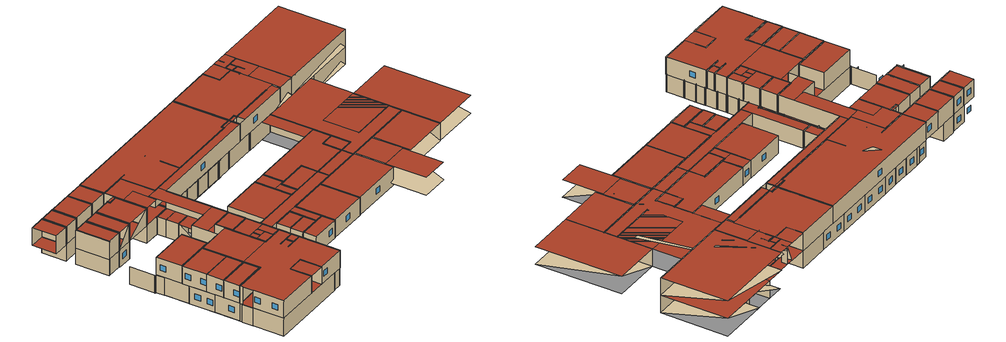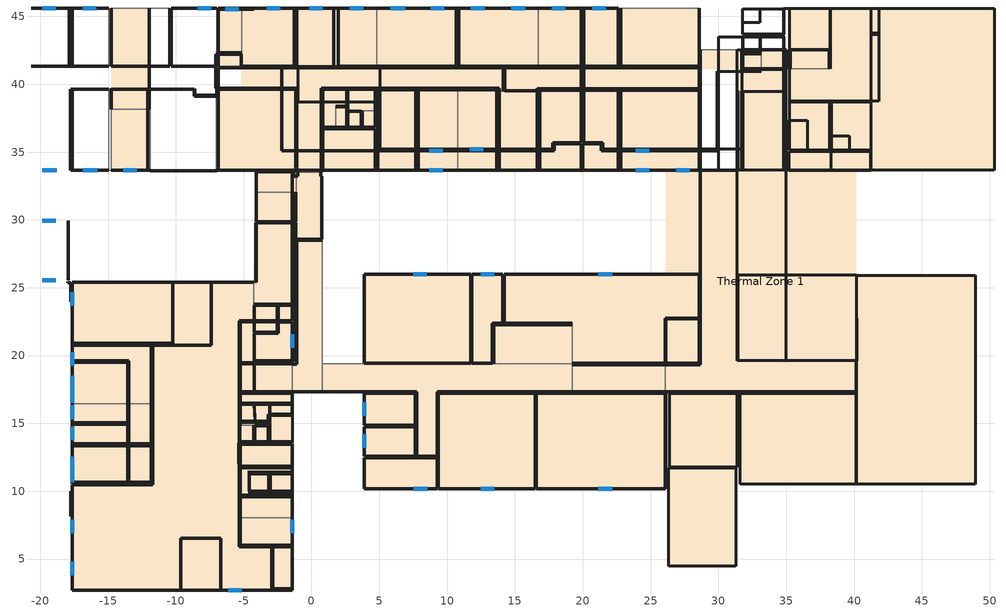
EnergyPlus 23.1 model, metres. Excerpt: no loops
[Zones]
Thermal Zone 1
 floor ground (ExtSlabCarpet 4in ClimateZone 1-8): -17.64,2.72 -17.64,12.02 -2.94,12.02 -2.94,2.72 z0; -17.64,10.56 -17.64,14.94 -13.56,14.94 -13.56,10.56 z0; -17.64,12.02 -17.64,25.4 -4.27,25.4 -4.32,12.02 z0; -17.64,15.04 -17.64,19.52 -13.56,19.52 -13.56,15.04 z0; -14.76,33.65 -14.76,38.18 -11.9,38.18 -11.9,33.65 z0; -14.76,38.18 -14.76,41.21 -11.95,41.21 -11.95,38.18 z0; -14.76,41.31 -14.76,45.6 -11.95,45.6 -11.95,41.31 z0; -7.07,41.21 -7.07,42.21 -5.19,42.21 -5.19,41.21 z0; -7.03,33.65 -7.03,39.62 -1.17,39.62 -1.17,33.65 z0; -6.99,42.31 -6.99,45.52 -5.14,45.52 -5.14,42.31 z0; -5.24,11.83 -5.24,13.46 -1.43,13.46 -1.43,11.83 z0; -5.24,6.02 -5.24,8.04 -1.43,8.04 -1.43,6.02 z0; -5.24,8.04 -5.24,9.59 -1.43,9.59 -1.43,8.04 z0; -5.24,9.69 -5.24,11.73 -1.43,11.73 -1.43,9.69 z0; -5.24,13.63 -5.24,14.86 -4.25,14.86 -4.25,13.63 z0; -5.24,14.86 -5.24,17.24 -3.2,17.24 -3.2,14.86 z0; -5.19,33.57 -5.19,41.21 14.15,41.21 14.15,33.57 z0; -5.14,41.31 -5.09,45.6 -1.27,45.6 -1.27,41.31 z0; -4.27,23.79 -4.22,29.79 -1.17,29.79 -1.17,23.79 z0; -4.22,17.34 -4.22,28.49 0.78,28.49 0.78,17.34 z0; -4.22,19.62 -4.22,19.66 -1.42,19.66 -1.42,19.62 z0; -4.22,19.66 -4.22,22.36 -1.18,22.39 -1.18,19.66 z0; -4.22,21.71 -4.22,23.69 -2.53,23.69 -2.53,21.71 z0; -4.18,13.63 -4.18,14.83 -3.2,14.83 -3.2,13.63 z0; -4.08,29.89 -4.08,32.02 -1.17,32.02 -1.17,29.89 z0; -4.08,32.02 -4.08,33.55 -1.17,33.55 -1.12,32.02 z0; -3.2,15.68 -3.2,17.24 -1.43,17.24 -1.43,15.68 z0; -3.13,13.63 -3.13,15.61 -1.43,15.61 -1.43,13.63 z0; -2.84,2.8 -2.84,5.92 -1.43,5.92 -1.43,2.8 z0; -2.46,22.39 -2.46,23.69 -1.18,23.69 -1.18,22.39 z0; -1.12,28.59 -1.12,33.22 0.75,33.22 0.75,28.59 z0; -1.07,41.31 -1.07,45.6 1.66,45.6 1.66,41.31 z0; -1.02,33.22 -1.02,33.52 0.67,33.52 0.67,33.22 z0; 0.78,17.34 0.78,19.38 19.22,19.38 19.22,17.34 z0; 0.82,33.65 0.82,36.73 4.7,36.73 4.7,33.65 z0; 0.82,36.83 0.82,38.4 1.78,38.4 1.78,36.83 z0; 0.82,38.4 0.82,39.62 2.59,39.62 2.59,38.4 z0; 1.78,36.83 1.78,38.33 2.59,38.33 2.59,36.83 z0; 1.97,41.31 1.97,45.6 4.8,45.6 4.8,41.31 z0; 2.69,36.83 2.69,38.03 3.66,38.03 3.66,36.83 z0; 2.69,38.07 2.69,39.62 4.7,39.62 4.7,38.07 z0; 3.73,36.83 3.73,38.07 4.7,38.07 4.7,36.83 z0; 3.87,10.19 3.87,12.48 9.26,12.48 9.26,10.19 z0; 3.87,12.58 3.87,14.77 7.66,14.77 7.66,12.58 z0; 3.87,14.87 3.87,17.24 7.66,17.24 7.66,14.87 z0; 3.87,19.43 3.87,25.98 11.73,25.98 11.73,19.43 z0; 4.8,41.31 4.8,45.6 10.67,45.6 10.67,41.31 z0; 4.9,33.65 4.9,39.62 7.68,39.62 7.68,33.65 z0; 7.76,12.58 7.76,17.34 9.26,17.34 9.26,12.58 z0; 7.88,33.65 7.88,39.61 10.67,39.61 10.77,33.65 z0; 9.36,10.19 9.36,17.24 16.49,17.24 16.49,10.19 z0; 10.77,33.65 10.77,39.6 13.65,39.6 13.65,33.65 z0; 10.87,41.31 10.87,45.6 16.73,45.6 16.73,41.31 z0; 11.83,19.43 11.83,22.37 13.32,22.37 13.32,19.43 z0; 11.83,22.37 11.83,25.98 14.1,25.98 14.1,22.37 z0; 13.42,19.38 13.42,22.27 19.22,22.27 19.22,19.38 z0; 13.85,33.65 13.85,39.47 16.63,39.47 16.63,33.65 z0; 14.2,19.43 14.2,25.98 28.6,25.98 28.6,19.43 z0; 14.25,39.52 14.25,41.21 16.66,41.21 16.66,39.52 z0; 16.59,10.19 16.59,17.24 26.14,17.24 26.14,10.19 z0; 16.66,39.67 16.66,41.21 28.6,41.21 28.6,39.67 z0; 16.73,41.31 16.73,45.6 22.6,45.6 22.6,41.31 z0; 16.83,33.65 16.83,39.59 22.6,39.59 22.6,33.65 z0; 19.22,17.34 19.22,19.33 26.1,19.33 26.1,17.34 z0; 22.8,33.65 22.8,39.58 28.6,39.58 28.6,33.65 z0; 22.8,41.31 22.8,45.6 28.6,45.6 28.6,41.31 z0; 26.1,17.34 26.13,33.62 40.15,33.62 40.15,17.34 z0; 26.13,19.43 26.13,22.7 28.6,22.7 28.6,19.43 z0; 26.4,4.49 26.4,11.73 31.29,11.73 31.29,4.49 z0; 26.44,11.79 26.44,17.24 31.34,17.24 31.34,11.79 z0; 28.66,41.1 28.66,42.56 31.74,42.56 31.74,41.1 z0; 31.43,33.62 31.43,41.1 31.71,41.1 31.71,33.62 z0; 31.48,19.66 31.48,25.95 40.15,25.95 40.18,19.63 z0; 31.64,10.5 31.64,17.24 40.15,17.24 40.15,10.5 z0; 31.71,39.53 31.71,41.1 34.98,41.1 34.98,39.53 z0; 31.78,33.65 31.78,39.47 34.97,39.47 34.97,33.65 z0; 31.8,41.16 31.8,42.56 34.99,42.56 34.99,41.16 z0; 35.23,33.65 35.23,35.06 38.27,35.06 38.27,33.65 z0; 35.25,35.12 35.25,37.36 36.54,37.36 36.54,35.12 z0; 35.26,35.12 35.26,38.71 38.17,38.71 38.17,35.12 z0; 35.26,38.77 35.26,45.61 41.82,45.61 41.82,38.77 z0; 35.29,41.16 35.29,42.56 38.18,42.56 38.18,41.13 z0; 38.27,33.65 38.37,35.07 41.23,35.07 41.23,33.65 z0; 38.37,35.13 38.37,38.72 41.23,38.72 41.23,35.13 z0; 38.37,35.12 38.37,36.23 39.65,36.23 39.65,35.12 z0; 40.21,10.53 40.18,25.93 48.95,25.93 48.95,10.53 z0; 41.29,33.65 41.29,45.62 50.33,45.62 50.33,33.65 z0
 wall outside (ASHRAE 189.1-2009 ExtWall Mass ClimateZone 4): -17.84,45.6 -20.65,45.6 / -17.84,45.6 -17.84,41.31 -20.65,41.31 / -14.96,33.65 -17.64,33.65 / -14.96,39.62 -17.64,39.62 -17.64,33.65 / -14.96,41.31 -17.64,41.31 / -14.96,45.6 -17.64,45.6 -17.64,41.31 / -17.64,8.17 -17.64,2.72 / -11.82,13.36 -17.64,13.36 -17.64,10.66 / -11.82,20.76 -17.64,20.76 -17.64,16.46 -17.64,13.51 / -10.24,25.4 -17.64,25.4 -17.64,20.91 / -12.06,39.62 -14.76,39.62 / -14.76,45.6 -14.76,41.31 / -12.06,39.62 -12.06,33.64 / -8.65,39.62 -11.9,39.62 / -11.82,13.36 -11.82,10.66 -17.64,10.66 / -11.82,20.76 -11.82,16.46 -11.82,13.51 -17.64,13.51 / -10.45,45.6 -10.45,41.31 -14.76,41.31 / -6.99,41.31 -10.35,41.31 / -6.99,45.6 -10.35,45.6 -10.35,41.31 / -10.24,25.4 -10.24,20.91 -17.64,20.91 / -6.71,6.52 -9.65,6.52 -9.65,2.72 -17.64,2.72 / -7.03,39.12 -8.65,39.12 / -8.65,39.62 -8.65,39.12 / -8.59,39.68 -8.59,39.18 / -7.38,25.4 -7.38,20.76 -11.72,20.76 -11.72,10.46 -17.64,10.46 -17.64,10.01 / -6.99,41.21 -6.99,39.18 -8.59,39.18 / -2.19,41.21 -6.89,41.21 -6.89,33.63 / 19.88,45.6 -6.89,45.6 -6.89,41.31 / -6.71,6.52 -6.71,2.72 / -1.43,13.48 -5.33,13.48 / -3.13,13.59 -5.24,13.59 / -5.24,16.43 -5.24,15.17 / -1.42,19.38 -5.24,19.38 -5.24,16.53 / -1.43,22.48 -5.24,22.48 -5.24,19.48 / -1.43,9.9 -4.67,9.9 / -3.13,11.29 -4.58,11.29 / -3.13,11.29 -3.13,10 -4.57,10 / -1.43,11.29 -3.03,11.29 -3.03,10 / -1.43,13.59 -3.03,13.59 / -2.19,41.21 -2.19,35.11 / -1.43,9.9 -1.43,2.72 -6.71,2.72 / -1.43,11.29 -1.43,10 -3.03,10 / -1.43,13.48 -1.43,11.38 -4.68,11.38 / -1.43,22.48 -1.43,19.48 -5.24,19.48 / 5.02,38.67 5.02,35.21 / 19.88,35.6 17.9,35.6 17.9,35.11 -2.19,35.11 / 19.88,35.6 19.88,33.65 -1.43,33.65 -1.43,22.58 -5.33,22.58 -5.33,13.48 / 19.88,45.6 19.88,35.7 17.8,35.7 17.8,35.21 5.02,35.21 / 31.42,33.65 19.98,33.65 / 21.37,35.6 19.98,35.6 19.98,33.65 / 20.08,45.6 20.08,35.7 / 21.47,35.7 20.08,35.7 / 30.02,35.1 21.37,35.1 / 21.37,35.6 21.37,35.1 / 21.47,35.7 21.47,35.2 / 29.92,35.2 21.47,35.2 / 28.6,45.6 28.6,42.56 / 31.74,42.56 31.74,40.96 / 33.15,42.24 31.8,42.24 31.8,40.96 / 31.8,43.49 31.8,42.34 / 33.1,43.49 33.1,42.34 31.8,42.34 z3.2:6.4; -17.74,25.35 -17.97,25.35 / -17.97,25.46 -17.97,25.35 / -17.91,29.94 -17.91,25.56 / -17.75,10.01 -17.75,8.17 / -17.74,25.35 -17.74,23.97 / -13.56,14.94 -17.64,14.94 -17.64,10.56 / -13.56,19.52 -17.64,19.52 -17.64,15.04 / -13.46,19.62 -17.64,19.62 / -4.27,25.4 -17.64,25.4 -17.64,19.62 / -11.9,33.65 -14.76,33.65 / -14.76,39.72 -14.76,38.18 / -14.76,45.6 -14.76,41.31 / -13.56,14.94 -13.56,10.56 -17.64,10.56 / -13.56,19.52 -13.56,15.04 -17.64,15.04 / -13.46,19.62 -13.46,10.46 -17.64,10.46 -17.64,2.72 / -11.95,41.21 -11.95,38.18 / -11.95,45.6 -11.95,41.31 -14.76,41.31 / -1.07,39.72 -7.07,39.72 / -5.19,42.21 -7.07,42.21 -7.07,39.72 / -1.17,39.62 -7.03,39.62 / -5.14,42.31 -6.99,42.31 / -5.33,12.02 -5.35,12.02 / -2.94,5.92 -5.33,5.92 / -5.33,12.02 -5.33,5.92 / -4.27,17.34 -5.33,17.34 -5.33,13.55 / -5.24,12.03 -5.25,12.03 / -1.43,13.46 -5.24,13.46 / -1.43,9.59 -5.24,9.59 -5.24,8.04 -5.24,6.02 / -1.43,11.73 -5.24,11.73 -5.24,9.69 / -5.24,12.03 -5.24,11.83 / -1.43,17.24 -5.24,17.24 -5.24,14.86 / 14.15,41.21 -5.19,41.21 / -5.19,42.21 -5.19,41.21 / -4.25,14.86 -4.25,13.63 -5.24,13.63 / -1.27,45.6 -4.25,45.6 -4.25,45.52 -5.14,45.52 -6.99,45.52 / -1.42,19.52 -4.22,19.52 -4.22,17.34 / -2.53,23.69 -4.22,23.69 -4.22,21.71 / -3.2,14.83 -4.18,14.83 -4.18,13.63 / -1.17,29.79 -4.08,29.79 / -1.3,33.55 -4.08,33.55 -4.08,32.02 -4.08,29.89 / -3.2,14.83 -3.2,13.63 -4.18,13.63 / -1.43,13.63 -3.13,13.63 / -1.43,15.61 -3.13,15.61 -3.13,13.63 / -2.94,5.92 -2.94,2.72 -17.64,2.72 / -1.43,5.92 -2.84,5.92 -2.84,2.8 / -2.53,23.69 -2.53,21.71 -4.22,21.71 / -1.18,23.69 -2.46,23.69 -2.46,22.39 -2.46,21.64 -4.22,21.64 -4.22,19.62 / -1.43,5.92 -1.43,2.8 -2.84,2.8 / -1.43,9.59 -1.43,8.04 -1.43,6.02 -5.24,6.02 / -1.43,11.73 -1.43,9.69 -5.24,9.69 / -1.43,13.46 -1.43,11.83 -5.24,11.83 / -1.43,17.24 -1.43,15.68 -3.2,15.68 -3.2,14.86 / -1.3,33.55 -1.3,33.22 / -1.27,45.6 -1.27,41.31 -5.14,41.31 / -1.18,23.69 -1.18,22.39 -1.18,19.66 -1.42,19.66 -1.42,19.62 -4.22,19.62 / -1.17,29.79 -1.17,23.79 -4.27,23.79 / -1.17,32.02 -1.17,29.89 -4.08,29.89 / -1.17,39.62 -1.17,33.65 -7.03,33.65 / 0.78,28.49 -1.07,28.49 -1.07,19.37 -1.42,19.37 / -1.07,39.72 -1.07,33.52 / 1.66,45.6 -1.07,45.6 -1.07,41.31 / -1.02,33.52 -1.02,33.22 -1.12,33.22 -1.3,33.22 / 0.67,33.52 0.67,33.22 / 0.75,33.22 0.67,33.22 / 0.72,39.72 0.72,33.52 / 0.75,33.22 0.75,28.59 -1.12,28.59 / 7.76,17.34 0.78,17.34 -4.22,17.34 / 4.7,36.73 0.82,36.73 0.82,33.65 / 0.82,39.62 0.82,36.83 / 1.66,45.6 1.66,41.31 / 2.59,38.33 1.78,38.33 / 2.59,38.33 2.59,36.83 1.78,36.83 0.82,36.83 / 2.59,39.62 2.59,38.4 1.78,38.4 / 3.66,38.03 2.69,38.03 2.69,36.83 / 2.69,39.62 2.69,38.07 / 3.66,38.03 3.66,36.83 2.69,36.83 / 3.73,38.07 3.73,36.83 / 9.26,12.48 3.87,12.48 3.87,10.19 / 7.66,14.77 3.87,14.77 3.87,12.58 / 7.66,17.24 3.87,17.24 3.87,14.87 / 11.73,25.98 3.87,25.98 3.87,19.51 / 4.7,36.73 4.7,33.65 0.82,33.65 / 4.7,39.62 4.7,38.07 4.7,36.83 3.73,36.83 / 10.67,45.6 4.8,45.6 1.97,45.6 1.97,41.31 / 4.9,39.62 4.9,33.65 / 7.66,14.77 7.66,12.58 3.87,12.58 / 7.66,17.24 7.66,14.87 3.87,14.87 / 7.68,39.61 7.68,33.65 4.9,33.65 / 7.76,17.34 7.76,12.58 / 7.88,39.61 7.88,33.65 / 9.26,12.48 9.26,10.19 3.87,10.19 / 16.49,17.24 9.36,17.24 9.36,10.19 / 10.67,45.6 10.67,41.31 4.8,41.31 1.97,41.31 / 11.73,25.98 11.73,19.43 3.88,19.43 / 14.1,25.98 11.83,25.98 11.83,19.43 / 19.22,22.27 13.42,22.27 13.42,19.38 / 13.65,39.6 13.65,33.65 10.77,33.65 7.88,33.65 / 13.85,39.7 13.85,39.47 13.85,33.65 / 14.1,25.98 14.1,22.37 13.32,22.37 13.32,19.43 11.83,19.43 / 14.15,41.21 14.15,39.47 / 19.22,22.37 14.2,22.37 / 28.6,25.98 14.2,25.98 14.2,22.37 / 16.65,39.52 14.25,39.52 / 28.6,41.21 14.25,41.21 14.25,39.52 / 16.49,17.24 16.49,10.19 9.36,10.19 / 26.1,10.19 16.59,10.19 / 26.14,17.24 16.59,17.24 16.59,10.19 / 16.63,39.47 16.63,33.65 13.85,33.65 / 22.6,45.6 16.73,45.6 10.87,45.6 10.87,41.31 / 16.83,39.59 16.83,33.65 / 22.6,39.58 22.6,33.65 16.83,33.65 / 22.6,45.6 22.6,41.31 16.73,41.31 10.87,41.31 / 22.8,39.58 22.8,33.65 / 22.8,45.6 22.8,41.31 / 28.6,22.7 26.13,22.7 26.13,19.43 / 31.32,17.24 26.44,17.24 / 28.6,22.7 28.6,19.43 26.13,19.43 / 28.6,25.98 28.6,22.77 26.07,22.77 26.07,19.43 19.22,19.43 / 28.6,39.57 28.6,33.65 22.8,33.65 / 28.6,41.21 28.6,39.67 / 28.6,45.6 28.6,41.31 22.8,41.31 / 28.66,42.56 28.66,19.33 26.1,19.33 19.22,19.33 / 31.43,39.52 31.43,33.62 / 40.15,17.24 31.62,17.24 / 34.98,41.1 31.71,41.1 / 34.98,41.16 31.78,41.16 / 31.78,39.47 31.78,33.65 / 34.99,42.56 31.8,42.56 / 36.53,35.12 35.23,35.12 / 38.18,42.56 35.29,42.56 / 38.18,42.56 38.18,41.13 / 38.24,45.61 38.24,41.13 / 39.65,35.12 38.37,35.12 / 40.15,17.24 40.15,10.52 / 40.15,19.63 40.15,17.34 26.1,17.34 19.22,17.34 9.26,17.34 9.26,12.58 7.76,12.58 / 41.82,43.76 41.22,43.76 / 41.23,35.07 41.23,33.65 38.27,33.65 35.22,33.65 / 41.88,43.7 41.28,43.7 z0:3.2; -14.96,41.31 -17.84,41.31 / -14.96,45.6 -17.84,45.6 / -14.96,33.65 -17.75,33.65 / -14.96,39.62 -17.75,39.62 -17.75,33.65 z0.25:3.2; -14.76,33.64,3.2 -14.76,33.65,3.2 -12.06,33.65,6.4 -12.06,33.64,3.2; -11.86,33.63,3.2 -11.9,33.64,3.2 -6.99,33.64,6.4 -7.03,33.63,3.2; -5.35,12.02,0 -5.35,13.55,0 -5.33,13.55,3.2 -5.33,12.02,0; -5.25,12.03,0 -5.25,13.46,0 -5.24,13.46,3.2 -5.24,12.03,0; -5.24,13.59,3.2 -5.24,15.07,3.2 -3.11,15.07,6.4 -3.11,13.59,3.2; -5.24,15.16,3.2 -5.24,16.43,3.2 -4.25,16.43,6.4 -4.2,15.16,3.2; -5.24,16.48,3.2 -5.24,16.53,3.2 -1.43,16.53,6.4 -1.42,16.48,3.2; -4.58,10,3.2 -4.58,11.29,3.2 -4.57,11.29,6.4 -4.57,10,3.2; -4.14,15.15,3.2 -4.2,16.42,3.2 -3.1,16.42,6.4 -3.1,15.15,3.2; -4.09,25.4,0 -4.09,29.79,0 -4.08,29.79,3.2 -4.08,25.4,0; -3.03,13.59,3.2 -3.03,16.4,3.2 -1.43,16.4,6.4 -1.43,13.59,3.2; -0.99,38.66,3.2 -0.99,41.31,3.2 5.02,41.31,6.4 5.02,38.66,3.2; 0.72,39.7,0 0.72,39.72,0 13.85,39.72,3.2 13.85,39.7,0; 0.82,39.62,0 2.59,39.62,3.2 2.59,39.62,0; 2.69,39.62,0 4.7,39.62,3.2 4.7,39.62,0; 3.87,19.43,0 3.87,19.51,0 3.88,19.51,3.2 3.88,19.43,0; 4.9,39.61,0 4.9,39.62,0 7.68,39.62,3.2 7.68,39.61,0; 7.88,39.6,0 7.88,39.61,0 10.67,39.61,3.2 10.77,39.6,0; 10.87,39.6,0 10.77,39.6,0 13.65,39.6,3.2 13.65,39.6,0; 16.65,39.52,0 16.65,39.69,0 28.6,39.69,3.2 28.6,39.52,0; 16.83,39.58,0 16.83,39.59,0 22.6,39.59,3.2 22.6,39.58,0; 22.8,39.57,0 22.8,39.58,0 28.6,39.58,3.2 28.6,39.57,0; 26.1,10.19,0 26.1,17.24,0 26.14,17.24,3.2 26.14,10.19,0; 26.35,4.48,0 26.35,11.73,0 31.29,11.73,3.2 31.29,4.48,0; 26.41,11.79,0 26.41,17.24,0 31.34,17.24,3.2 31.34,11.79,0; 29.92,35.2,3.2 29.92,40.96,3.2 31.74,40.96,6.4 31.74,35.2,3.2; 30.02,33.65,3.2 30.02,43.49,3.2 34.81,43.49,6.4 34.81,33.65,3.2; 31.41,19.63,0 31.41,42.56,0 34.98,42.56,3.2 34.98,19.6,0; 31.47,19.63,0 31.47,25.95,0 40.15,25.95,3.2 40.18,19.63,0; 31.62,10.5,0 31.62,17.24,0 40.15,17.24,3.2 40.15,10.5,0; 31.72,33.65,3.2 31.72,39.47,3.2 34.78,39.47,6.4 34.78,33.65,3.2; 31.78,41.16,0 31.78,42.56,0 34.99,42.56,3.2 34.99,41.16,0; 31.78,33.65,0 31.78,39.47,0 34.97,39.47,3.2 34.97,33.65,0; 31.8,40.96,3.2 31.8,40.97,3.2 33.15,40.97,6.4 33.1,40.96,3.2; 31.8,43.49,3.2 33.1,43.49,6.4 33.1,43.49,3.2; 31.8,43.69,3.2 31.8,45.57,3.2 34.83,45.57,6.4 34.83,43.69,3.2; 31.8,44.53,3.2 31.8,45.57,3.2 33.05,45.57,6.4 33.05,44.53,3.2; 34.83,33.65,3.2 34.83,45.62,3.2 50.33,45.62,6.4 50.33,33.65,3.2; 35.22,33.65,0 35.22,35.06,0 38.27,35.06,3.2 38.27,33.65,0; 35.23,35.12,0 35.23,37.36,0 36.54,37.36,3.2 36.54,35.12,0; 35.25,35.12,0 35.25,38.71,0 38.17,38.71,3.2 38.17,35.12,0; 35.26,38.77,0 35.26,45.61,0 41.82,45.61,3.2 41.82,38.77,0; 35.28,41.13,0 35.28,42.56,0 35.29,42.56,3.2 35.29,41.16,0; 38.27,35.06,0 38.37,35.07,0 41.23,35.07,3.2 41.23,35.06,0; 38.37,35.12,0 38.37,38.72,0 41.23,38.72,3.2 41.23,35.12,0; 38.37,35.12,0 38.37,36.23,0 39.65,36.23,3.2 39.65,35.12,0; 40.18,10.52,0 40.18,25.93,0 48.95,25.93,3.2 48.95,10.52,0; 41.28,33.65,0 41.28,45.62,0 50.33,45.62,3.2 50.33,33.65,0
 wall to Thermal Zone 1 (Interior Wall): -17.84,39.62 -17.84,33.65 / -17.84,45.6 -17.84,41.31 / -17.84,45.6 -17.84,41.31 / -14.96,39.62 -14.96,33.65 / -14.96,45.6 -14.96,41.31 z0.25:3.2; -17.84,39.62 -17.84,33.65 / -11.82,16.46 -17.64,16.46 / -11.82,16.46 -17.64,16.46 / -14.96,39.62 -14.96,33.65 / -14.96,45.6 -14.96,41.31 / -14.76,39.62 -14.76,33.65 / -10.45,45.6 -14.76,45.6 / -11.9,39.62 -11.9,33.64 / -4.09,25.4 -7.38,25.4 / -7.03,39.12 -7.03,33.63 / -6.99,45.6 -6.99,41.31 / -0.99,41.31 -6.89,41.31 / -5.24,15.07 -5.24,13.59 / -4.2,16.42 -4.2,15.16 / -4.2,16.42 -4.2,15.16 / -1.43,16.39 -1.43,13.59 / -1.42,19.38 -1.42,16.48 / 28.6,45.6 20.08,45.6 / 31.74,42.56 28.6,42.56 / 34.73,33.65 31.72,33.65 / 33.05,45.57 33.05,44.53 / 33.15,42.24 33.15,40.97 / 50.33,33.65 34.83,33.65 z3.2:6.4; -11.95,38.18 -14.76,38.18 -14.76,33.65 / -11.9,38.18 -14.76,38.18 / -11.95,45.6 -14.76,45.6 / -11.9,38.13 -11.9,33.65 / -7.03,39.62 -7.03,33.65 / -6.99,45.52 -6.99,42.31 / -1.43,8.04 -5.24,8.04 / -1.43,8.04 -5.24,8.04 / -4.25,14.86 -5.24,14.86 -5.24,13.63 / -3.2,14.86 -5.24,14.86 / -5.14,45.52 -5.14,41.31 / -5.14,45.52 -5.14,42.31 / -4.27,25.4 -4.27,17.34 / -4.27,25.4 -4.27,23.79 / -4.09,25.4 -4.22,25.4 / -1.17,32.02 -4.08,32.02 / -1.17,32.02 -4.08,32.02 / -1.18,22.39 -2.46,22.39 / -1.18,22.39 -2.46,22.39 / -1.43,15.61 -1.43,13.63 / -1.42,19.52 -1.42,19.37 / -1.12,33.22 -1.12,28.59 / -1.12,33.22 -1.12,32.02 / 0.72,33.52 -1.07,33.52 / 1.66,41.31 -1.07,41.31 / 0.67,33.52 -1.02,33.52 / 0.78,19.33 0.78,17.34 / 0.78,28.49 0.78,17.34 / 1.78,38.33 1.78,36.83 / 1.78,38.4 1.78,36.83 / 4.7,38.07 2.69,38.07 / 4.7,38.07 3.73,38.07 / 4.8,45.6 4.8,41.31 / 4.8,45.6 4.8,41.31 / 10.77,39.6 10.77,33.65 / 10.77,39.6 10.77,33.65 / 19.17,19.38 13.42,19.38 / 14.15,39.47 13.85,39.47 / 16.63,39.47 13.85,39.47 / 16.73,45.6 16.73,41.31 / 16.73,45.6 16.73,41.31 / 19.22,19.33 19.22,17.34 / 19.22,19.33 19.22,17.34 / 19.22,22.27 19.22,19.38 0.78,19.38 / 19.22,22.37 19.22,19.43 / 28.6,45.6 22.8,45.6 / 26.1,19.33 26.1,17.34 / 26.1,19.33 26.1,17.34 / 31.74,42.56 28.66,42.56 / 40.15,19.63 31.41,19.63 / 40.15,19.63 31.47,19.63 / 34.92,33.65 31.78,33.65 / 38.24,41.13 35.28,41.13 / 38.18,41.13 35.28,41.13 / 38.27,35.06 38.27,33.65 / 38.27,35.06 38.27,33.65 / 39.65,36.23 39.65,35.12 / 40.18,25.93 40.18,10.52 / 40.18,25.93 40.18,19.63 / 50.33,33.65 41.29,33.65 z0:3.2
 window (ASHRAE 189.1-2009 ExtWindow ClimateZone 4-5): -18.84,45.6 -19.84,45.6 / -18.84,33.65 -19.84,33.65 / -18.84,25.56 -19.84,25.56 / -18.83,29.94 -19.83,29.94 / -17.64,12.55 -17.64,11.55 / -17.64,16.32 -17.64,15.32 / -17.64,18.53 -17.64,17.53 / -15.85,33.65 -16.85,33.65 / -15.85,45.6 -16.85,45.6 / -12.87,33.65 -13.87,33.65 / -5.36,45.52 -6.36,45.52 / -2.31,45.6 -3.31,45.6 / 0.83,45.6 -0.17,45.6 / 3.8,45.6 2.8,45.6 / 3.87,14.19 3.87,13.19 / 3.87,16.55 3.87,15.55 / 6.79,45.6 5.79,45.6 / 8.5,25.98 7.5,25.98 / 8.52,10.19 7.52,10.19 / 9.78,45.6 8.78,45.6 / 12.76,45.6 11.76,45.6 / 13.46,25.98 12.46,25.98 / 13.47,10.19 12.47,10.19 / 15.74,45.6 14.74,45.6 / 18.73,45.6 17.73,45.6 / 21.71,45.6 20.71,45.6 / 22.16,25.98 21.16,25.98 / 22.16,10.19 21.16,10.19 z1.11:2.11; -18.84,45.6 -19.84,45.6 / -18.79,33.65 -19.79,33.65 / -17.64,4.79 -17.64,3.79 / -17.64,7.91 -17.64,6.91 / -17.64,11.67 -17.64,10.67 / -17.64,14.76 -17.64,13.76 / -17.64,17.51 -17.64,16.51 / -17.64,20.24 -17.64,19.24 / -17.64,24.67 -17.64,23.67 / -15.85,45.6 -16.85,45.6 / -15.8,33.65 -16.8,33.65 / -7.38,45.6 -8.38,45.6 / -5.13,2.72 -6.13,2.72 / -1.43,7.91 -1.43,6.91 / -1.43,21.57 -1.43,20.57 / 6.92,45.6 5.92,45.6 / 9.68,33.65 8.68,33.65 / 9.68,35.11 8.68,35.11 / 12.67,35.21 11.67,35.21 / 24.89,33.65 23.89,33.65 / 24.89,35.1 23.89,35.1 / 27.89,33.65 26.89,33.65 z4.31:5.31
 roof outside (ASHRAE 189.1-2009 ExtRoof IEAD ClimateZone 2-5): -20.65,41.31 -20.65,45.6 -17.84,45.6 -17.84,41.31 z3.2; -20.65,41.31 -20.65,45.6 -17.84,45.6 -17.84,41.31 z6.4; -17.84,41.31 -17.84,45.6 -14.96,45.6 -14.96,41.31 z0.25; -17.84,41.31 -17.84,45.6 -14.96,45.6 -14.96,41.31 z3.2; -17.75,33.65 -17.75,39.62 -14.96,39.62 -14.96,33.65 z0.25; -17.75,33.65 -17.75,39.62 -14.96,39.62 -14.96,33.65 z3.2; -17.64,33.65 -17.64,39.62 -14.96,39.62 -14.96,33.65 z3.2; -17.64,33.65 -17.64,39.62 -14.96,39.62 -14.96,33.65 z6.4; -17.64,41.31 -17.64,45.6 -14.96,45.6 -14.96,41.31 z3.2; -17.64,41.31 -17.64,45.6 -14.96,45.6 -14.96,41.31 z6.4; -17.64,2.72 -17.64,12.02 -2.94,12.02 -2.94,2.72 z3.2; -17.64,2.72 -17.64,13.48 -1.43,13.48 -1.43,2.72 z3.2; -17.64,2.72 -17.64,13.48 -1.43,13.48 -1.43,2.72 z6.4; -17.64,10.56 -17.64,14.94 -13.56,14.94 -13.56,10.56 z3.2; -17.64,10.66 -17.64,13.36 -11.82,13.36 -11.82,10.66 z3.2; -17.64,10.66 -17.64,13.36 -11.82,13.36 -11.82,10.66 z6.4; -17.64,12.02 -17.64,25.4 -4.27,25.4 -4.32,12.02 z3.2; -17.64,13.51 -17.64,16.46 -11.82,16.46 -11.82,13.51 z3.2; -17.64,13.51 -17.64,16.46 -11.82,16.46 -11.82,13.51 z6.4; -17.64,15.04 -17.64,19.52 -13.56,19.52 -13.56,15.04 z3.2; -17.64,16.46 -17.64,20.76 -11.82,20.76 -11.82,16.46 z3.2; -17.64,16.46 -17.64,20.76 -11.82,20.76 -11.82,16.46 z6.4; -17.64,20.91 -17.64,25.4 -10.24,25.4 -10.24,20.91 z3.2; -17.64,20.91 -17.64,25.4 -10.24,25.4 -10.24,20.91 z6.4; -14.76,33.64 -14.76,39.62 -12.06,39.62 -12.06,33.64 z3.2; -14.76,33.64 -14.76,39.62 -12.06,39.62 -12.06,33.64 z6.4; -14.76,33.65 -14.76,38.18 -11.9,38.18 -11.9,33.65 z3.2; -14.76,38.18 -14.76,41.21 -11.95,41.21 -11.95,38.18 z3.2; -14.76,41.31 -14.76,45.6 -11.95,45.6 -11.95,41.31 z3.2; -14.76,41.31 -14.76,45.6 -10.45,45.6 -10.45,41.31 z3.2; -14.76,41.31 -14.76,45.6 -10.45,45.6 -10.45,41.31 z6.4; -11.86,33.63 -11.9,39.62 -6.99,39.62 -7.03,33.63 z3.2; -11.86,33.63 -11.9,39.62 -6.99,39.62 -7.03,33.63 z6.4; -11.72,13.48 -11.72,20.76 -5.33,20.76 -5.33,13.48 z3.2; -11.72,13.48 -11.72,20.76 -5.33,20.76 -5.33,13.48 z6.4; -10.35,41.31 -10.35,45.6 -6.99,45.6 -6.99,41.31 z3.2; -10.35,41.31 -10.35,45.6 -6.99,45.6 -6.99,41.31 z6.4; -7.38,22.58 -7.38,25.4 -1.43,25.4 -1.43,22.58 z3.2; -7.38,22.58 -7.38,25.4 -1.43,25.4 -1.43,22.58 z6.4; -7.07,41.21 -7.07,42.21 -5.19,42.21 -5.19,41.21 z3.2; -7.03,33.65 -7.03,39.62 -1.17,39.62 -1.17,33.65 z3.2; -6.99,42.31 -6.99,45.52 -5.14,45.52 -5.14,42.31 z3.2; -6.89,33.63 -6.89,37.83 -4.26,37.83 -4.26,33.63 z3.2; -6.89,33.63 -6.89,37.83 -4.26,37.83 -4.26,33.63 z6.4; -6.89,35.11 -6.89,41.21 -2.19,41.21 -2.19,35.11 z3.2; -6.89,35.11 -6.89,41.21 -2.19,41.21 -2.19,35.11 z6.4; -6.89,35.21 -6.89,45.6 19.88,45.6 19.88,35.21 z3.2; -6.89,35.21 -6.89,45.6 19.88,45.6 19.88,35.21 z6.4; -5.24,11.83 -5.24,13.46 -1.43,13.46 -1.43,11.83 z3.2; -5.24,6.02 -5.24,8.04 -1.43,8.04 -1.43,6.02 z3.2; -5.24,8.04 -5.24,9.59 -1.43,9.59 -1.43,8.04 z3.2; -5.24,9.69 -5.24,11.73 -1.43,11.73 -1.43,9.69 z3.2; -5.24,13.59 -5.24,15.07 -3.11,15.07 -3.11,13.59 z3.2; -5.24,13.59 -5.24,15.07 -3.11,15.07 -3.11,13.59 z6.4; -5.24,13.63 -5.24,14.86 -4.25,14.86 -4.25,13.63 z3.2; -5.24,14.86 -5.24,17.24 -3.2,17.24 -3.2,14.86 z3.2; -5.24,15.16 -5.24,16.43 -4.25,16.43 -4.2,15.16 z3.2; -5.24,15.16 -5.24,16.43 -4.25,16.43 -4.2,15.16 z6.4; -5.24,16.48 -5.24,19.38 -1.42,19.38 -1.42,16.48 z3.2; -5.24,16.48 -5.24,19.38 -1.42,19.38 -1.42,16.48 z6.4; -5.24,19.48 -5.24,22.48 -1.43,22.48 -1.43,19.48 z3.2; -5.24,19.48 -5.24,22.48 -1.43,22.48 -1.43,19.48 z6.4; -5.19,33.57 -5.19,41.21 14.15,41.21 14.15,33.57 z3.2; -5.14,41.31 -5.09,45.6 -1.27,45.6 -1.27,41.31 z3.2; -4.57,10 -4.57,11.29 -3.13,11.29 -3.13,10 z3.2; -4.57,10 -4.57,11.29 -3.13,11.29 -3.13,10 z6.4; -4.27,23.79 -4.22,29.79 -1.17,29.79 -1.17,23.79 z3.2; -4.22,17.34 -4.22,28.49 0.78,28.49 0.78,17.34 z3.2; -4.22,19.62 -4.22,19.66 -1.42,19.66 -1.42,19.62 z3.2; -4.22,19.66 -4.22,22.36 -1.18,22.39 -1.18,19.66 z3.2; -4.22,21.71 -4.22,23.69 -2.53,23.69 -2.53,21.71 z3.2; -4.14,15.15 -4.2,16.42 -3.1,16.42 -3.1,15.15 z3.2; -4.14,15.15 -4.2,16.42 -3.1,16.42 -3.1,15.15 z6.4; -4.18,13.63 -4.18,14.83 -3.2,14.83 -3.2,13.63 z3.2; -4.09,25.4 -4.09,35.11 -1.43,35.11 -1.43,25.4 z3.2; -4.09,25.4 -4.09,35.11 -1.43,35.11 -1.43,25.4 z6.4; -4.08,29.89 -4.08,32.02 -1.17,32.02 -1.17,29.89 z3.2; -4.08,32.02 -4.08,33.55 -1.17,33.55 -1.12,32.02 z3.2; -3.2,15.68 -3.2,17.24 -1.43,17.24 -1.43,15.68 z3.2; -3.13,13.63 -3.13,15.61 -1.43,15.61 -1.43,13.63 z3.2; -3.03,10 -3.03,11.29 -1.43,11.29 -1.43,10 z3.2; -3.03,10 -3.03,11.29 -1.43,11.29 -1.43,10 z6.4; -3,13.59 -3,16.4 -1.43,16.4 -1.43,13.59 z3.2; -3,13.59 -3,16.4 -1.43,16.4 -1.43,13.59 z6.4; -2.84,2.8 -2.84,5.92 -1.43,5.92 -1.43,2.8 z3.2; -2.46,22.39 -2.46,23.69 -1.18,23.69 -1.18,22.39 z3.2; -1.43,33.65 -1.43,35.6 19.88,35.6 19.88,33.65 z3.2; -1.43,33.65 -1.43,35.6 19.88,35.6 19.88,33.65 z6.4; -1.12,28.59 -1.12,33.22 0.75,33.22 0.75,28.59 z3.2; -1.07,41.31 -1.07,45.6 1.66,45.6 1.66,41.31 z3.2; -1.02,33.22 -1.02,33.52 0.67,33.52 0.67,33.22 z3.2; -0.98,38.66 -0.98,38.67 5.02,38.67 5.02,38.66 z3.2; -0.98,38.66 -0.98,38.67 5.02,38.67 5.02,38.66 z6.4; 0.78,17.34 0.78,19.38 19.22,19.38 19.22,17.34 z3.2; 0.82,33.65 0.82,36.73 4.7,36.73 4.7,33.65 z3.2; 0.82,36.83 0.82,38.4 1.78,38.4 1.78,36.83 z3.2; 0.82,38.4 0.82,39.62 2.59,39.62 2.59,38.4 z3.2; 1.78,36.83 1.78,38.33 2.59,38.33 2.59,36.83 z3.2; 1.97,41.31 1.97,45.6 4.8,45.6 4.8,41.31 z3.2; 2.69,36.83 2.69,38.03 3.66,38.03 3.66,36.83 z3.2; 2.69,38.07 2.69,39.62 4.7,39.62 4.7,38.07 z3.2; 3.73,36.83 3.73,38.07 4.7,38.07 4.7,36.83 z3.2; 3.87,10.19 3.87,12.48 9.26,12.48 9.26,10.19 z3.2; 3.87,12.58 3.87,14.77 7.66,14.77 7.66,12.58 z3.2; 3.87,14.87 3.87,17.24 7.66,17.24 7.66,14.87 z3.2; 3.87,19.43 3.87,25.98 11.73,25.98 11.73,19.43 z3.2; 4.8,41.31 4.8,45.6 10.67,45.6 10.67,41.31 z3.2; 4.9,33.65 4.9,39.62 7.68,39.62 7.68,33.65 z3.2; 7.76,12.58 7.76,17.34 9.26,17.34 9.26,12.58 z3.2; 7.88,33.65 7.88,39.61 10.67,39.61 10.77,33.65 z3.2; 9.36,10.19 9.36,17.24 16.49,17.24 16.49,10.19 z3.2; 10.77,33.65 10.77,39.6 13.65,39.6 13.65,33.65 z3.2; 10.87,41.31 10.87,45.6 16.73,45.6 16.73,41.31 z3.2; 11.83,19.43 11.83,22.37 13.32,22.37 13.32,19.43 z3.2; 11.83,22.37 11.83,25.98 14.1,25.98 14.1,22.37 z3.2; 13.42,19.38 13.42,22.27 19.22,22.27 19.22,19.38 z3.2; 13.85,33.65 13.85,39.47 16.63,39.47 16.63,33.65 z3.2; 14.2,19.43 14.2,25.98 28.6,25.98 28.6,19.43 z3.2; 14.25,39.52 14.25,41.21 16.66,41.21 16.66,39.52 z3.2; 16.59,10.19 16.59,17.24 26.14,17.24 26.14,10.19 z3.2; 16.66,39.67 16.66,41.21 28.6,41.21 28.6,39.67 z3.2; 16.73,41.31 16.73,45.6 22.6,45.6 22.6,41.31 z3.2; 16.83,33.65 16.83,39.59 22.6,39.59 22.6,33.65 z3.2; 19.22,17.34 19.22,19.33 26.1,19.33 26.1,17.34 z3.2; 19.98,35.1 19.98,35.6 21.37,35.6 21.37,35.1 z3.2; 19.98,35.1 19.98,35.6 21.37,35.6 21.37,35.1 z6.4; 20.08,35.2 20.08,45.6 31.74,45.6 31.74,35.2 z3.2; 20.08,35.2 20.08,45.6 31.74,45.6 31.74,35.2 z6.4; 21.37,33.65 21.37,40.86 31.43,40.86 31.43,33.65 z3.2; 21.37,33.65 21.37,40.86 31.43,40.86 31.43,33.65 z6.4; 22.8,33.65 22.8,39.58 28.6,39.58 28.6,33.65 z3.2; 22.8,41.31 22.8,45.6 28.6,45.6 28.6,41.31 z3.2; 26.1,17.34 26.13,33.62 40.15,33.62 40.15,17.34 z3.2; 26.13,19.43 26.13,22.7 28.6,22.7 28.6,19.43 z3.2; 26.4,4.49 26.4,11.73 31.29,11.73 31.29,4.49 z3.2; 26.44,11.79 26.44,17.24 31.34,17.24 31.34,11.79 z3.2; 28.66,41.1 28.66,42.56 31.74,42.56 31.74,41.1 z3.2; 31.43,33.62 31.43,41.1 31.71,41.1 31.71,33.62 z3.2; 31.43,39.52 31.43,43.49 34.81,43.49 34.81,39.52 z3.2; 31.43,39.52 31.43,43.49 34.81,43.49 34.81,39.52 z6.4; 31.48,19.66 31.48,25.95 40.15,25.95 40.18,19.63 z3.2; 31.64,10.5 31.64,17.24 40.15,17.24 40.15,10.5 z3.2; 31.71,39.53 31.71,41.1 34.98,41.1 34.98,39.53 z3.2; 31.73,33.65 31.73,39.47 34.78,39.47 34.78,33.65 z3.2; 31.73,33.65 31.73,39.47 34.78,39.47 34.78,33.65 z6.4; 31.78,33.65 31.78,39.47 34.97,39.47 34.97,33.65 z3.2; 31.8,41.16 31.8,42.56 34.99,42.56 34.99,41.16 z3.2; 31.8,40.97 31.8,42.24 33.15,42.24 33.15,40.97 z3.2; 31.8,40.97 31.8,42.24 33.15,42.24 33.15,40.97 z6.4; 31.8,42.34 31.8,43.49 33.1,43.49 33.1,42.34 z3.2; 31.8,42.34 31.8,43.49 33.1,43.49 33.1,42.34 z6.4; 31.8,43.69 31.8,45.57 34.83,45.57 34.83,43.69 z3.2; 31.8,43.69 31.8,45.57 34.83,45.57 34.83,43.69 z6.4; 31.81,44.53 31.81,45.57 33.05,45.57 33.05,44.53 z3.2; 31.81,44.53 31.81,45.57 33.05,45.57 33.05,44.53 z6.4; 34.93,33.65 34.93,45.57 50.33,45.57 50.33,33.65 z3.2; 34.93,33.65 34.93,45.57 50.33,45.57 50.33,33.65 z6.4; 35.23,33.65 35.23,35.06 38.27,35.06 38.27,33.65 z3.2; 35.25,35.12 35.25,37.36 36.54,37.36 36.54,35.12 z3.2; 35.26,35.12 35.26,38.71 38.17,38.71 38.17,35.12 z3.2; 35.26,38.77 35.26,45.61 41.82,45.61 41.82,38.77 z3.2; 35.29,41.16 35.29,42.56 38.18,42.56 38.18,41.13 z3.2; 38.27,33.65 38.37,35.07 41.23,35.07 41.23,33.65 z3.2; 38.37,35.13 38.37,38.72 41.23,38.72 41.23,35.13 z3.2; 38.37,35.12 38.37,36.23 39.65,36.23 39.65,35.12 z3.2; 40.21,10.53 40.18,25.93 48.95,25.93 48.95,10.53 z3.2; 41.29,33.65 41.29,45.62 50.33,45.62 50.33,33.65 z3.2
[Building]
Building 1: North Axis=0
[Site:Location]
Site 1: Latitude=39.7653; Longitude=39.7653; Time Zone=0; Elevation=0
[SizingPeriod:DesignDay] Month=1; Day of Month=21; Day Type=WinterDesignDay; Daily DryBulb Temperature Range=0; DryBulb Temperature Range Modifier Type=DefaultMultipliers; Barometric Pressure=100177; Wind Speed=3.3; Wind Direction=60; Rain Indicator=No; Snow Indicator=No; Daylight Saving Time Indicator=No; Solar Model Indicator=ASHRAEClearSky; Sky Clearness=0
Name | Maximum DryBulb Temperature | Humidity Condition Type | Wetbulb or DewPoint at Maximum DryBulb
PARIS_ ORLY Ann Htg 99.6% Condns DB | -5.9 | Wetbulb | -5.9
PARIS_ ORLY Ann Htg 99% Condns DB | -3.8 | Wetbulb | -3.8
PARIS_ ORLY Ann Hum_n 99.6% Condns DP=>MCDB | -4.2 | Dewpoint | -10.8
PARIS_ ORLY Ann Hum_n 99% Condns DP=>MCDB | -2 | Dewpoint | -7.9
[MATERIAL] Thermal Absorptance=0.9
Name | Roughness | Thickness | Conductivity | Density | Specific Heat | Solar Absorptance | Visible Absorptance
MAT-CC05 4 HW CONCRETE | Rough | 0.1016 | 1.311 | 2240 | 836.8 | 0.85 | 0.85
Roof Membrane | VeryRough | 0.0095 | 0.16 | 1121.29 | 1460 | 0.7 | 0.7
Roof Insulation [21] | MediumRough | 0.2105 | 0.049 | 265 | 836.8 | 0.7 | 0.7
Metal Decking | MediumSmooth | 0.0015 | 45.006 | 7680 | 418.4 | 0.6 | 0.6
G01a 19mm gypsum board | MediumSmooth | 0.019 | 0.16 | 800 | 1090 | 0.4 | 0.4
1IN Stucco | Smooth | 0.0253 | 0.6918 | 1858 | 837 | 0.92 | 0.92
8IN Concrete HW | MediumRough | 0.2033 | 1.7296 | 2243 | 837 | 0.65 | 0.65
Wall Insulation [37] | MediumRough | 0.0681 | 0.0432 | 91 | 837 | 0.5 | 0.5
1/2IN Gypsum | Smooth | 0.0127 | 0.16 | 784.9 | 830 | 0.4 | 0.4
[MATERIAL:NOMASS]
CP02 CARPET PAD: Roughness=Smooth; Thermal Resistance=0.1; Thermal Absorptance=0.9; Solar Absorptance=0.8; Visible Absorptance=0.8
[MATERIAL:AIRGAP]
F04 Wall air space resistance: Thermal Resistance=0.15
[WINDOWMATERIAL:GLAZING]
Theoretical Glass [207]: Optical Data Type=SpectralAverage; Thickness=0.003; Solar Transmittance at Normal Incidence=0.3311; Front Side Solar Reflectance at Normal Incidence=0.6189; Back Side Solar Reflectance at Normal Incidence=0; Visible Transmittance at Normal Incidence=0.44; Front Side Visible Reflectance at Normal Incidence=0.51; Back Side Visible Reflectance at Normal Incidence=0; Infrared Transmittance at Normal Incidence=0; Front Side Infrared Hemispherical Emissivity=0.9; Back Side Infrared Hemispherical Emissivity=0.9; Conductivity=0.0133; Dirt Correction Factor for Solar and Visible Transmittance=1; Solar Diffusing=No; Youngs modulus=72000000000; Poissons ratio=0.22
[CONSTRUCTION]
ExtSlabCarpet 4in ClimateZone 1-8: MAT-CC05 4 HW CONCRETE, CP02 CARPET PAD
ASHRAE 189.1-2009 ExtRoof IEAD ClimateZone 2-5: Roof Membrane, Roof Insulation [21], Metal Decking
Interior Wall: G01a 19mm gypsum board, F04 Wall air space resistance, G01a 19mm gypsum board
ASHRAE 189.1-2009 ExtWall Mass ClimateZone 4: 1IN Stucco, 8IN Concrete HW, Wall Insulation [37], 1/2IN Gypsum
ASHRAE 189.1-2009 ExtWindow ClimateZone 4-5: Theoretical Glass [207]
[SPACE] Zone=Thermal Zone 1; Ceiling Height=autocalculate; Volume=autocalculate; Floor Area=autocalculate; Space Type=189.1-2009 - Office - ClosedOffice - CZ4-8
Room 7275; Room 7814; Room 46014; Room 48292; Room 7812; Room 7991; Room 46119; Room 56606; Room 49155; Room 49154; Room 46117; Room 56605; Room 56607; Room 46027; Room 46029; Room 48254; Room 48270; Room 48294; Room 48260; Room 46024; Room 46039; Room 44141; Room 48295; Room 46023; Room 46028; Room 46026; Room 48245; Room 48231; Room 48228; Room 48255; Room 48266; Room 44139; Room 48253; Room 7281; Room 7280; Room 46163; Room 48262; Room 48296; Room 7300; Room 46020; Room 46021; Room 44128; Room 49153; Room 49158; Room 46099; Room 7821; Room 7299; Room 7817; Room 48257; Room 48246; Room 7277; Room 44138; Room 49159; Room 49163; Room 49157; Room 48291; Room 48252; Room 49160; Room 46031; Room 48261; Room 48256; Room 46162; Room 48251; Room 48268; Room 48263; Room 48230; Room 48238; Room 46116; Room 56611; Room 48235; Room 48229; Room 49147; Room 49152; Room 48267; Room 48265; Room 48302; Room 46025; Room 49151; Room 48290; Room 48236; Room 7282; Room 48227; Room 48247; Room 46030; Room 7820; Room 46011; Room 46017; Room 48259; Room 7278; Room 7276; Room 46012; Room 44140; Room 48293; Room 48243; Room 7819; Room 48258; Room 46022; Room 46112; Room 48237; Room 48225; Room 48244; Room 48233; Room 48240; Room 48232; Room 49161; Room 46013; Room 46019; Room 48242; Room 48289; Room 48264; Room 46015; Room 49149; Room 49162; Room 46118; Room 48277; Room 49156; Room 48248; Room 46113; Room 46016; Room 49150; Room 49146; Room 49148; Room 46018; Room 46115; Room 48226; Room 48234; Room 7813; Room 7815; Room 7816; Room 53588; Room 53630; Room 53601; Room 53612; Room 53651; Room 53596; Room 53571; Room 54739; Room 53640; Room 53643; Room 53654; Room 54741; Room 54740; Room 53615; Room 53637; Room 53652; Room 53638; Room 53653; Room 53613; Room 53645; Room 53632; Room 53556; Room 53647; Room 53627; Room 53650; Room 53636; Room 53625; Room 53620; Room 53554; Room 53646; Room 53614; Room 53616; Room 56604; Room 53619; Room 53628; Room 53597; Room 56603; Room 56602; Room 53602; Room 54736; Room 54733; Room 54742; Room 53655; Room 53621; Room 54738; Room 54734; Room 53626; Room 53558; Room 53618; Room 54743; Room 53642; Room 53633; Room 53631; Room 53587; Room 53624; Room 53617; Room 53586; Room 53634; Room 53599; Room 53639; Room 53629; Room 53623; Room 53589; Room 53648; Room 53635; Room 53641; Room 53598; Room 53611; Room 53559; Room 53557; Room 53644; Room 53622; Room 53572; Room 54735; Room 53555; Room 53649; Room 53600; Room 54737; Room 54744
[Zone]
Thermal Zone 1: Multiplier=1; Part of Total Floor Area=Yes
[ZONEINFILTRATION:DESIGNFLOWRATE]
Zone Infiltration: Zone or ZoneList or Space or SpaceList=Thermal Zone 1; Design Flow Rate Calculation Method=Flow/ExteriorArea; Flow Rate per Exterior Surface Area=0.000226568; Constant Term Coefficient=1; Temperature Term Coefficient=0; Velocity Term Coefficient=0; Velocity Squared Term Coefficient=0
